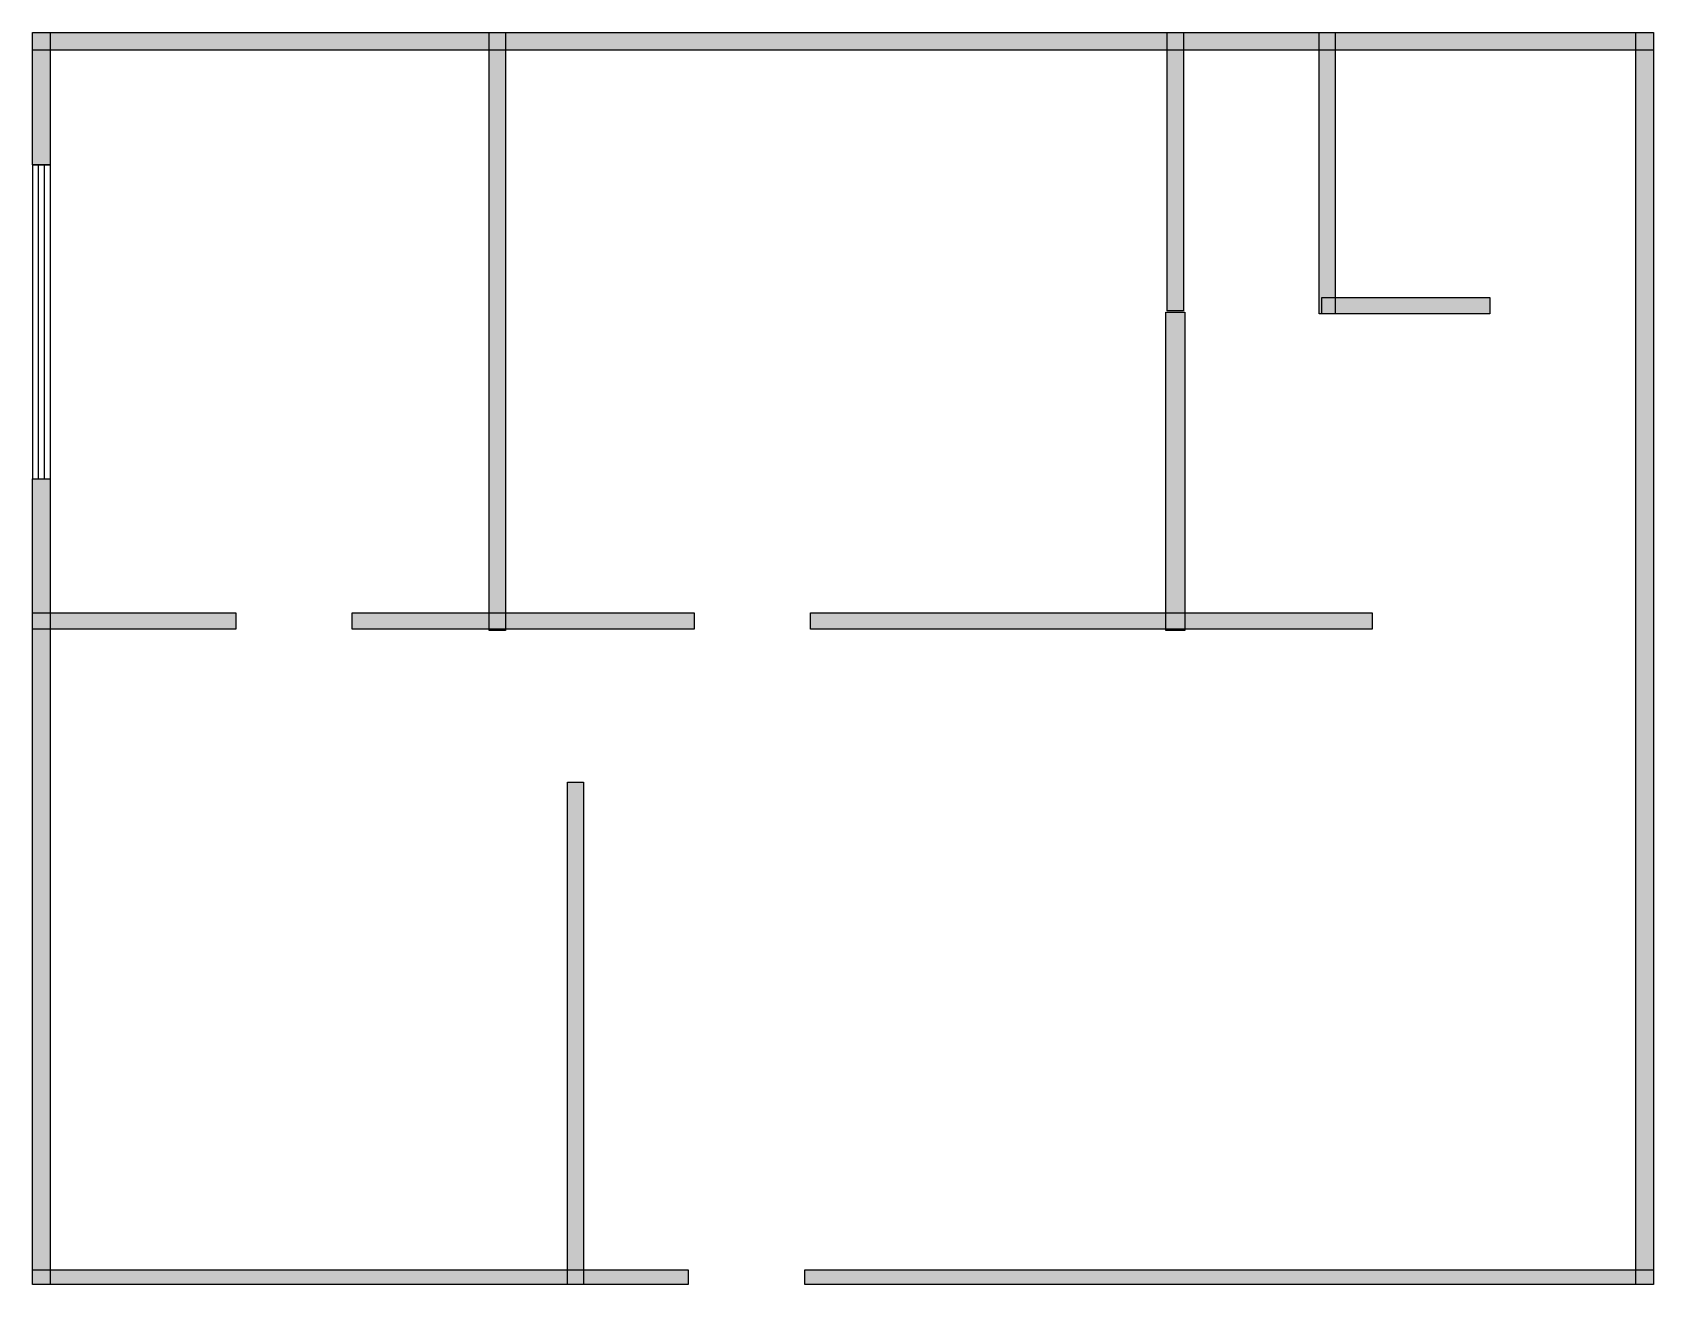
# Model space of a CAD drawing. Header units: millimetres. Extents: x 0 to 9680, y 0 to 7480.
import ezdxf

# ---------------------------------------------------------------- set-up
doc = ezdxf.new("R2010")
doc.units = ezdxf.units.MM
doc.layers.add('WALL', color=7, linetype='Continuous')
doc.layers.add('WINDOW', color=5, linetype='Continuous')

msp = doc.modelspace()

# ---------------------------------------------------------------- hatches: boundary and pattern name
at = {"layer": 'WALL'}
h = msp.add_hatch(color=256, dxfattribs=at)
h.dxf.hatch_style = 1
h.paths.add_polyline_path([(0, 7480), (9680, 7480), (9680, 7374.4), (0, 7374.4)])
h = msp.add_hatch(color=256, dxfattribs=at)
h.dxf.hatch_style = 1
h.paths.add_polyline_path([(0, 7480), (105.6, 7480), (105.6, 6688), (0, 6688)])
h = msp.add_hatch(color=256, dxfattribs=at)
h.dxf.hatch_style = 1
h.paths.add_polyline_path([(2728, 7480), (2824.8, 7480), (2824.8, 3907.2), (2728, 3907.2)])
h = msp.add_hatch(color=256, dxfattribs=at)
h.dxf.hatch_style = 1
h.paths.add_polyline_path([(6776, 7480), (6872.8, 7480), (6872.8, 5816.8), (6776, 5816.8)])
h = msp.add_hatch(color=256, dxfattribs=at)
h.dxf.hatch_style = 1
h.paths.add_polyline_path([(7682.4, 7480), (7779.2, 7480), (7779.2, 5799.2), (7682.4, 5799.2)])
h = msp.add_hatch(color=256, dxfattribs=at)
h.dxf.hatch_style = 1
h.paths.add_polyline_path([(9574.4, 7480), (9680, 7480), (9680, 0), (9574.4, 0)])
h = msp.add_hatch(color=256, dxfattribs=at)
h.dxf.hatch_style = 1
h.paths.add_polyline_path([(6767.2, 5808), (6881.6, 5808), (6881.6, 3907.2), (6767.2, 3907.2)])
h = msp.add_hatch(color=256, dxfattribs=at)
h.dxf.hatch_style = 1
h.paths.add_polyline_path([(7700, 5896), (8703.2, 5896), (8703.2, 5799.2), (7700, 5799.2)])
h = msp.add_hatch(color=256, dxfattribs=at)
h.dxf.hatch_style = 1
h.paths.add_polyline_path([(0, 4813.6), (105.6, 4813.6), (105.6, 0), (0, 0)])
h = msp.add_hatch(color=256, dxfattribs=at)
h.dxf.hatch_style = 1
h.paths.add_polyline_path([(0, 4012.8), (1214.4, 4012.8), (1214.4, 3916), (0, 3916)])
h = msp.add_hatch(color=256, dxfattribs=at)
h.dxf.hatch_style = 1
h.paths.add_polyline_path([(1909.6, 4012.8), (3951.2, 4012.8), (3951.2, 3916), (1909.6, 3916)])
h = msp.add_hatch(color=256, dxfattribs=at)
h.dxf.hatch_style = 1
h.paths.add_polyline_path([(4646.4, 4012.8), (7999.2, 4012.8), (7999.2, 3916), (4646.4, 3916)])
h = msp.add_hatch(color=256, dxfattribs=at)
h.dxf.hatch_style = 1
h.paths.add_polyline_path([(3194.4, 3000.8), (3291.2, 3000.8), (3291.2, 0), (3194.4, 0)])
h = msp.add_hatch(color=256, dxfattribs=at)
h.dxf.hatch_style = 1
h.paths.add_polyline_path([(0, 88), (3916, 88), (3916, 0), (0, 0)])
h = msp.add_hatch(color=256, dxfattribs=at)
h.dxf.hatch_style = 1
h.paths.add_polyline_path([(4611.2, 88), (9680, 88), (9680, 0), (4611.2, 0)])

# ---------------------------------------------------------------- linework, layer by layer
for points in [[(0, 7480), (9680, 7480), (9680, 7374.4), (0, 7374.4)], [(0, 7480), (105.6, 7480), (105.6, 6688), (0, 6688)], [(2728, 7480), (2824.8, 7480), (2824.8, 3907.2), (2728, 3907.2)], [(6776, 7480), (6872.8, 7480), (6872.8, 5816.8), (6776, 5816.8)], [(7682.4, 7480), (7779.2, 7480), (7779.2, 5799.2), (7682.4, 5799.2)], [(9574.4, 7480), (9680, 7480), (9680, 0), (9574.4, 0)], [(6767.2, 5808), (6881.6, 5808), (6881.6, 3907.2), (6767.2, 3907.2)], [(7700, 5896), (8703.2, 5896), (8703.2, 5799.2), (7700, 5799.2)], [(0, 4813.6), (105.6, 4813.6), (105.6, 0), (0, 0)], [(0, 4012.8), (1214.4, 4012.8), (1214.4, 3916), (0, 3916)], [(1909.6, 4012.8), (3951.2, 4012.8), (3951.2, 3916), (1909.6, 3916)], [(4646.4, 4012.8), (7999.2, 4012.8), (7999.2, 3916), (4646.4, 3916)], [(3194.4, 3000.8), (3291.2, 3000.8), (3291.2, 0), (3194.4, 0)], [(0, 88), (3916, 88), (3916, 0), (0, 0)], [(4611.2, 88), (9680, 88), (9680, 0), (4611.2, 0)]]:
    msp.add_lwpolyline(points, close=True, dxfattribs=at)
at = {"layer": 'WINDOW'}
for p, q in [((0, 6688), (0, 4813.6)), ((0, 6688), (105.6, 6688)), ((35.2, 6688), (35.2, 4813.6)), ((70.4, 6688), (70.4, 4813.6)), ((105.6, 6688), (105.6, 4813.6)), ((0, 4813.6), (105.6, 4813.6))]:
    msp.add_line(p, q, dxfattribs=at)

doc.saveas('drawing.dxf')
